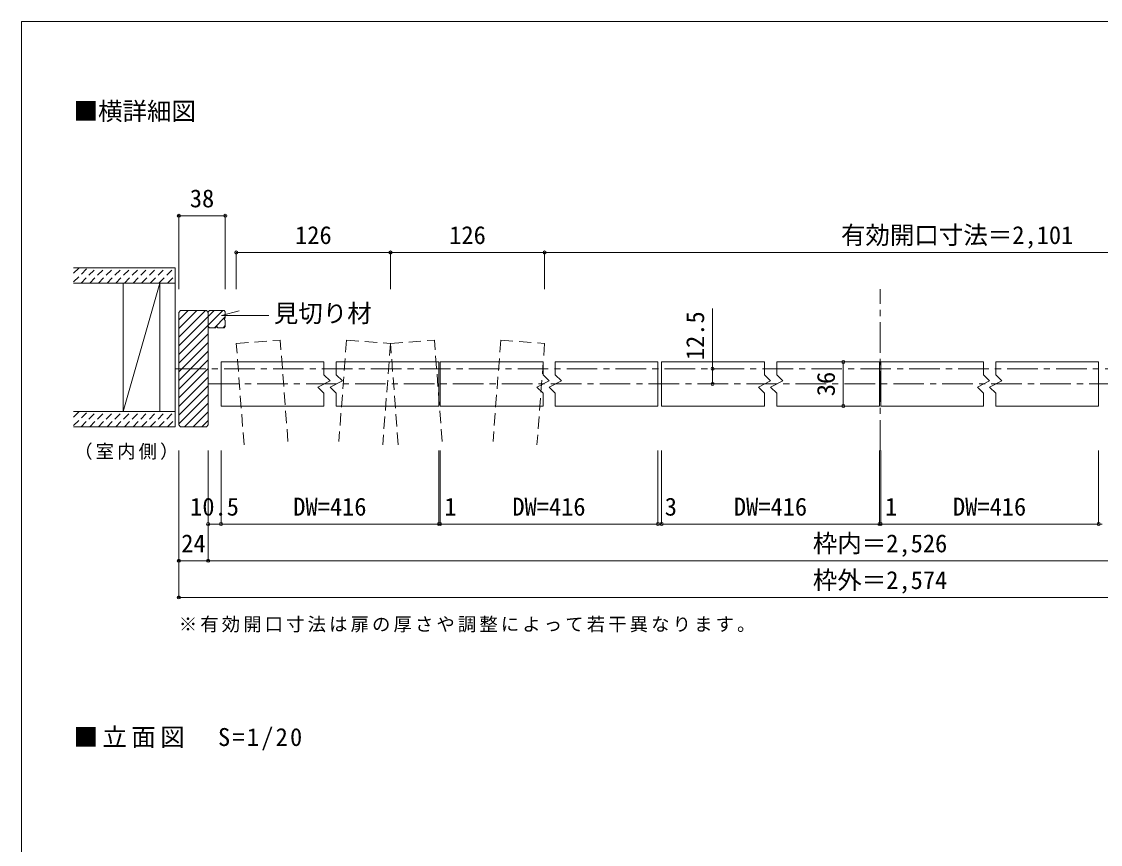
# Model space of a CAD drawing. Units: millimetres on the paper, with parts at other scales. Extents: x -197 to 281, y -138 to 137.
# Drawn here: x -197.2 to -20.8, y 2.5 to 137 of the extents above; entities that cross this region are included whole.
import ezdxf
from ezdxf.enums import TextEntityAlignment as Align

# ---------------------------------------------------------------- set-up
doc = ezdxf.new("R2010")
doc.units = ezdxf.units.MM
doc.header["$PDMODE"] = 32
doc.header["$PDSIZE"] = 0.5
for name, pattern in [('CHAIN1', [8, 5, -1, 1, -1]), ('DASHED1', [1.8, 1.2, -0.6]), ('DASHED2', [3, 2, -1])]:
    doc.linetypes.add(name, pattern=pattern)
for name, color, linetype, lineweight in [('0-1_通り芯', 4, 'CHAIN1', 9), ('0-3_仕上げ', 2, 'Continuous', 9), ('0-4_枠', 7, 'Continuous', 9), ('0-6_扉', 2, 'Continuous', 9), ('0-A_文字', 7, 'Continuous', 9), ('0-B_寸法', 7, 'Continuous', 9), ('0-C_ハッチ', 4, 'DASHED1', 9), ('1-A_文字', 7, 'Continuous', 9), ('F-0_補助線', 7, 'Continuous', 9)]:
    doc.layers.add(name, color=color, linetype=linetype, lineweight=lineweight)
doc.styles.add('ＭＳ ゴシック', font='')
doc.styles.get('ＭＳ ゴシック').set_extended_font_data('MS Gothic')

msp = doc.modelspace()

# ---------------------------------------------------------------- linework, layer by layer
at = {"layer": '0-1_通り芯'}
for p, q in [((-56.835, 66.85), (-56.835, 93.25)), ((-172.068, 80.25), (58.399, 80.25)), ((-166.668, 77.75), (52.999, 77.75))]:
    msp.add_line(p, q, dxfattribs=at)
at = {"layer": '0-3_仕上げ'}
for p, q in [((-188.667, 96.75), (-172.068, 96.75)), ((-188.667, 94.25), (-172.068, 94.25)), ((-180.568, 73.25), (-180.568, 94.25)), ((-174.568, 73.25), (-174.568, 94.25)), ((-188.667, 73.25), (-172.068, 73.25))]:
    msp.add_line(p, q, dxfattribs=at)
at = {"layer": '0-3_仕上げ', "color": 7}
msp.add_line((-174.568, 94.25), (-180.568, 73.25), dxfattribs=at)
at = {"layer": '0-3_仕上げ'}
msp.add_lwpolyline([(-188.667, 70.75), (-172.068, 70.75), (-172.068, 96.75)], dxfattribs=at)
at = {"layer": '0-4_枠', "color": 3}
for p, q in [((-171.168, 89.75), (-171.468, 89.45)), ((-171.468, 89.45), (-171.468, 71.05)), ((-166.968, 89.75), (-171.168, 89.75)), ((-166.668, 89.45), (-166.968, 89.75)), ((-166.468, 89.75), (-166.668, 89.55)), ((-166.668, 71.05), (-166.668, 89.55))]:
    msp.add_line(p, q, dxfattribs=at)
for points in [[(-164.068, 88.35), (-163.868, 88.55), (-163.868, 89.55), (-164.068, 89.75), (-166.468, 89.75)], [(-165.268, 87.15), (-165.068, 86.95), (-164.068, 86.95), (-163.868, 87.15), (-163.868, 88.15), (-164.068, 88.35)], [(-166.668, 87.15), (-166.468, 86.95), (-165.468, 86.95), (-165.268, 87.15)], [(-171.468, 71.05), (-171.168, 70.75), (-166.968, 70.75), (-166.668, 71.05)]]:
    msp.add_lwpolyline(points, dxfattribs=at)
at = {"layer": '0-6_扉', "linetype": 'DASHED2'}
for p, q in [((-162.068, 84.381), (-154.889, 84.928)), ((-153.629, 68.368), (-154.889, 84.928)), ((-144.047, 84.928), (-145.307, 68.368)), ((-144.047, 84.928), (-136.868, 84.381)), ((-136.868, 84.381), (-129.689, 84.928)), ((-128.429, 68.368), (-129.689, 84.928)), ((-118.847, 84.928), (-120.107, 68.368)), ((-118.847, 84.928), (-111.668, 84.381)), ((-160.808, 67.822), (-162.068, 84.381)), ((-136.868, 84.381), (-138.128, 67.822)), ((-135.608, 67.822), (-136.868, 84.381)), ((-111.668, 84.381), (-112.928, 67.822))]:
    msp.add_line(p, q, dxfattribs=at)
at = {"layer": '0-6_扉', "color": 6}
for p, q in [((-164.568, 81.35), (-164.568, 74.15)), ((-164.568, 81.35), (-147.737, 81.35)), ((-145.737, 81.35), (-128.957, 81.35)), ((-128.957, 81.35), (-128.957, 74.15)), ((-128.757, 81.35), (-128.757, 74.15)), ((-128.757, 81.35), (-111.926, 81.35)), ((-109.926, 81.35), (-93.146, 81.35)), ((-93.146, 74.15), (-93.146, 81.35)), ((-92.546, 74.15), (-92.546, 81.35)), ((-92.546, 81.35), (-75.74, 81.35)), ((-73.74, 81.35), (-56.935, 81.35)), ((-56.935, 81.35), (-56.935, 74.15)), ((-56.735, 81.35), (-56.735, 74.15)), ((-56.735, 81.35), (-39.929, 81.35)), ((-37.929, 81.35), (-21.124, 81.35)), ((-21.124, 74.15), (-21.124, 81.35)), ((-164.568, 74.15), (-147.737, 74.15)), ((-145.737, 74.15), (-128.957, 74.15)), ((-128.757, 74.15), (-111.926, 74.15)), ((-109.926, 74.15), (-93.146, 74.15)), ((-92.546, 74.15), (-75.74, 74.15)), ((-73.74, 74.15), (-56.935, 74.15)), ((-56.735, 74.15), (-39.929, 74.15)), ((-37.929, 74.15), (-21.124, 74.15))]:
    msp.add_line(p, q, dxfattribs=at)
at = {"layer": '0-6_扉'}
for p, q in [((-147.737, 79.25), (-147.737, 81.35)), ((-145.737, 79.25), (-145.737, 81.35)), ((-111.926, 79.25), (-111.926, 81.35)), ((-109.926, 79.25), (-109.926, 81.35)), ((-75.74, 79.25), (-75.74, 81.35)), ((-73.74, 79.25), (-73.74, 81.35)), ((-39.929, 79.25), (-39.929, 81.35)), ((-37.929, 79.25), (-37.929, 81.35)), ((-147.737, 74.15), (-147.737, 76.25)), ((-145.737, 74.15), (-145.737, 76.25)), ((-111.926, 74.15), (-111.926, 76.25)), ((-109.926, 74.15), (-109.926, 76.25)), ((-75.74, 74.15), (-75.74, 76.25)), ((-73.74, 74.15), (-73.74, 76.25)), ((-39.929, 74.15), (-39.929, 76.25)), ((-37.929, 74.15), (-37.929, 76.25))]:
    msp.add_line(p, q, dxfattribs=at)
for points in [[(-147.737, 76.25), (-148.737, 77.25), (-146.737, 78.25), (-147.737, 79.25)], [(-145.737, 76.25), (-146.737, 77.25), (-144.737, 78.25), (-145.737, 79.25)], [(-111.926, 76.25), (-112.926, 77.25), (-110.926, 78.25), (-111.926, 79.25)], [(-109.926, 76.25), (-110.926, 77.25), (-108.926, 78.25), (-109.926, 79.25)], [(-75.74, 76.25), (-76.74, 77.25), (-74.74, 78.25), (-75.74, 79.25)], [(-73.74, 76.25), (-74.74, 77.25), (-72.74, 78.25), (-73.74, 79.25)], [(-39.929, 76.25), (-40.929, 77.25), (-38.929, 78.25), (-39.929, 79.25)], [(-37.929, 76.25), (-38.929, 77.25), (-36.929, 78.25), (-37.929, 79.25)]]:
    msp.add_lwpolyline(points, dxfattribs=at)
at = {"layer": '0-B_寸法', "color": 4}
for p, q in [((-171.468, 105.25), (-163.868, 105.25)), ((-171.468, 105.25), (-171.468, 93.25)), ((-163.868, 105.25), (-163.868, 93.25)), ((-136.868, 99.25), (-162.068, 99.25)), ((-162.068, 99.25), (-162.068, 93.25)), ((-136.868, 99.25), (-136.868, 93.25)), ((-136.868, 99.25), (-111.668, 99.25)), ((-136.868, 99.25), (-136.868, 93.25)), ((-111.668, 99.25), (-111.668, 93.25)), ((23.199, 99.25), (-111.668, 99.25)), ((-84.223, 90.098), (-84.223, 77.75)), ((-62.852, 81.35), (-62.852, 74.15)), ((-166.668, 54.85), (-166.668, 66.85)), ((-164.568, 54.85), (-164.568, 66.85)), ((-128.957, 54.85), (-128.957, 66.85)), ((-128.757, 54.85), (-128.757, 66.85)), ((-93.146, 54.85), (-93.146, 66.85)), ((-92.546, 54.85), (-92.546, 66.85)), ((-56.935, 54.85), (-56.935, 66.85)), ((-56.735, 54.85), (-56.735, 66.85)), ((-21.124, 54.85), (-21.124, 66.85)), ((-166.668, 54.85), (-164.568, 54.85)), ((-166.668, 48.85), (-166.668, 54.85)), ((-164.568, 54.85), (-128.957, 54.85)), ((-128.957, 54.85), (-128.757, 54.85)), ((-128.757, 54.85), (-93.146, 54.85)), ((-93.146, 54.85), (-92.546, 54.85)), ((-92.546, 54.85), (-56.935, 54.85)), ((-56.935, 54.85), (-56.735, 54.85)), ((-56.735, 54.85), (-21.124, 54.85)), ((-21.124, 54.85), (-20.524, 54.85)), ((-171.468, 48.85), (-166.668, 48.85)), ((-166.668, 48.85), (52.999, 48.85)), ((-171.468, 42.85), (57.799, 42.85))]:
    msp.add_line(p, q, dxfattribs=at)
msp.add_lwpolyline([(-171.468, 42.85), (-171.468, 48.85), (-171.468, 66.85)], dxfattribs=at)
at = {"layer": '0-B_寸法'}
for p in [(-171.468, 105.25), (-163.868, 105.25), (-162.068, 99.25), (-136.868, 99.25), (-111.668, 99.25), (-62.852, 81.35), (-84.223, 80.25), (-84.223, 77.75), (-62.852, 74.15), (-166.668, 54.85), (-164.568, 54.85), (-128.957, 54.85), (-128.757, 54.85), (-93.146, 54.85), (-92.546, 54.85), (-56.935, 54.85), (-56.735, 54.85), (-21.124, 54.85), (-171.468, 48.85), (-166.668, 48.85), (-171.468, 42.85)]:
    msp.add_point(p, dxfattribs=at)
at = {"layer": '0-C_ハッチ'}
for p, q in [((-188.667, 94.437), (-186.353, 96.75)), ((-188.667, 95.851), (-187.768, 96.75)), ((-187.439, 94.25), (-184.939, 96.75)), ((-186.025, 94.25), (-183.525, 96.75)), ((-184.611, 94.25), (-182.111, 96.75)), ((-183.197, 94.25), (-180.697, 96.75)), ((-181.782, 94.25), (-179.282, 96.75)), ((-180.368, 94.25), (-177.868, 96.75)), ((-178.954, 94.25), (-176.454, 96.75)), ((-177.54, 94.25), (-175.04, 96.75)), ((-176.126, 94.25), (-173.626, 96.75)), ((-174.711, 94.25), (-172.211, 96.75)), ((-173.297, 94.25), (-172.068, 95.479)), ((-188.667, 70.937), (-186.353, 73.25)), ((-188.667, 72.351), (-187.768, 73.25)), ((-187.439, 70.75), (-184.939, 73.25)), ((-186.025, 70.75), (-183.525, 73.25)), ((-184.611, 70.75), (-182.111, 73.25)), ((-183.197, 70.75), (-180.697, 73.25)), ((-181.782, 70.75), (-179.282, 73.25)), ((-180.368, 70.75), (-177.868, 73.25)), ((-178.954, 70.75), (-176.454, 73.25)), ((-177.54, 70.75), (-175.04, 73.25)), ((-176.126, 70.75), (-173.626, 73.25)), ((-174.711, 70.75), (-172.211, 73.25)), ((-173.297, 70.75), (-172.068, 71.979))]:
    msp.add_line(p, q, dxfattribs=at)
at = {"layer": '0-C_ハッチ', "linetype": 'Continuous'}
for p, q in [((-171.468, 85.383), (-167.101, 89.75)), ((-171.468, 86.797), (-168.515, 89.75)), ((-171.468, 88.212), (-169.93, 89.75)), ((-171.468, 83.969), (-166.668, 88.769)), ((-166.668, 87.355), (-164.273, 89.75)), ((-166.668, 88.769), (-165.687, 89.75)), ((-165.658, 86.95), (-163.868, 88.74)), ((-171.468, 82.555), (-166.668, 87.355)), ((-164.244, 86.95), (-163.868, 87.326)), ((-171.468, 81.14), (-166.668, 85.94)), ((-171.468, 79.726), (-166.668, 84.526)), ((-171.468, 78.312), (-166.668, 83.112)), ((-171.468, 76.898), (-166.668, 81.698)), ((-171.468, 75.484), (-166.668, 80.284)), ((-171.468, 74.069), (-166.668, 78.869)), ((-171.468, 72.655), (-166.668, 77.455)), ((-171.468, 71.241), (-166.668, 76.041)), ((-170.545, 70.75), (-166.668, 74.627)), ((-169.131, 70.75), (-166.668, 73.213)), ((-167.716, 70.75), (-166.668, 71.798))]:
    msp.add_line(p, q, dxfattribs=at)
at = {"layer": '1-A_文字'}
for q in [(-161.583, 89.701), (-156.767, 88.925)]:
    msp.add_line((-164.481, 88.925), q, dxfattribs=at)
at = {"layer": 'F-0_補助線', "color": 3, "lineweight": 18}
msp.add_lwpolyline([(-197.169, 137), (197.831, 137), (197.831, -138), (-197.169, -138)], close=True, dxfattribs=at)

# ---------------------------------------------------------------- texts
at = {"layer": '0-A_文字', "style": 'ＭＳ ゴシック'}
msp.add_text('■横詳細図', height=2.933, dxfattribs=at).set_placement((-188.667, 120), align=Align.BOTTOM_LEFT)
at = {"layer": '0-A_文字', "attachment_point": 7, "style": 'ＭＳ ゴシック'}
for s, insert, char_height in [('\\T1.17;（室内側）', (-188.567, 65.35), 2.199), ('\\T1.17;※有効開口寸法は扉の厚さや調整によって若干異なります。', (-171.468, 37.111), 2.199), ('\\T1.18;■立面図\u3000S=1/20', (-188.667, 17.85), 2.933)]:
    msp.add_mtext(s, dxfattribs=dict(at, insert=insert, char_height=char_height))
at = {"layer": '0-B_寸法', "style": 'ＭＳ ゴシック'}
for s, p in [('38', (-169.668, 105.75)), ('126', (-152.468, 99.75)), ('126', (-127.268, 99.75)), ('有効開口寸法＝2,101', (-63.235, 99.75)), ('10.5', (-169.618, 55.35)), ('DW=416', (-152.762, 55.35)), ('1', (-128.046, 55.35)), ('DW=416', (-116.951, 55.35)), ('3', (-92.035, 55.35)), ('DW=416', (-80.74, 55.35)), ('1', (-56.024, 55.35)), ('DW=416', (-44.929, 55.35)), ('24', (-171.068, 49.35)), ('枠内＝2,526', (-67.835, 49.35)), ('枠外＝2,574', (-67.835, 43.35))]:
    msp.add_text(s, height=2.933, dxfattribs=at).set_placement(p, align=Align.BOTTOM_LEFT)
for s, p in [('12.5', (-84.723, 81.648)), ('36', (-63.352, 75.75))]:
    msp.add_text(s, height=2.933, rotation=90, dxfattribs=at).set_placement(p, align=Align.BOTTOM_LEFT)
at = {"layer": '1-A_文字', "style": 'ＭＳ ゴシック'}
msp.add_text('見切り材', height=2.933, dxfattribs=at).set_placement((-155.938, 86.961), align=Align.BOTTOM_LEFT)

doc.saveas('drawing.dxf')
